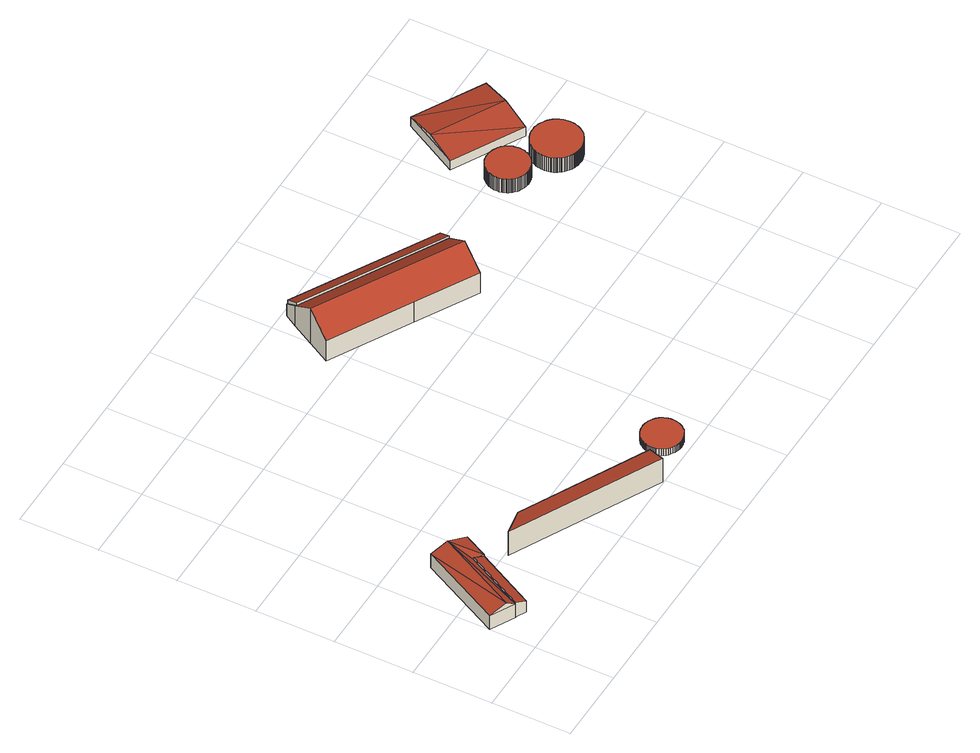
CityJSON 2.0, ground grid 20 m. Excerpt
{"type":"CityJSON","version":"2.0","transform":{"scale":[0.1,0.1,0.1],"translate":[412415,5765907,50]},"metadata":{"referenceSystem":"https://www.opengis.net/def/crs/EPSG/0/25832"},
"CityObjects":{
"building1":{"type":"Building","attributes":{"Gemeindeschluessel":"05570044","Geometrietyp2DReferenz":"3000","function":"51009_1610","roofType":"2100","measuredHeight":4.75},"geometry":[{"type":"Solid","lod":"2","boundaries":[[[[0,1,2,3]],[[4,5,1,0]],[[6,7,5,4]],[[3,2,7,6]],[[4,0,3,6]],[[1,5,7,2]]]],"semantics":{"surfaces":[{"type":"WallSurface"},{"type":"RoofSurface"},{"type":"GroundSurface"}],"values":[[0,0,0,0,1,2]]}}]},
"building2":{"type":"Building","attributes":{"Gemeindeschluessel":"05570044","Geometrietyp2DReferenz":"3000","function":"31001_2700","roofType":"5000","measuredHeight":5.76},"geometry":[{"type":"Solid","lod":"2","boundaries":[[[[8,9,10,11]],[[12,13,9,8]],[[14,15,13,12]],[[16,17,15,14]],[[18,19,17,16]],[[11,10,19,18]],[[14,12,20]],[[16,14,20]],[[18,16,20]],[[20,21,18]],[[21,20,8]],[[8,11,21]],[[18,21,11]],[[8,20,12]],[[9,13,15,17,19,10]]]],"semantics":{"surfaces":[{"type":"WallSurface"},{"type":"RoofSurface"},{"type":"GroundSurface"}],"values":[[0,0,0,0,0,0,1,1,1,1,1,1,0,0,2]]}}]},
"building3":{"type":"Building","attributes":{"Gemeindeschluessel":"05570044","Geometrietyp2DReferenz":"3000","function":"51009_1610","roofType":"2100","measuredHeight":7.36},"geometry":[{"type":"Solid","lod":"2","boundaries":[[[[22,23,24,25]],[[26,27,23,22]],[[28,29,27,26]],[[25,24,29,28]],[[26,22,25,28]],[[23,27,29,24]]]],"semantics":{"surfaces":[{"type":"WallSurface"},{"type":"RoofSurface"},{"type":"GroundSurface"}],"values":[[0,0,0,0,1,2]]}}]},
"building4":{"type":"Building","attributes":{"Gemeindeschluessel":"05570044","Geometrietyp2DReferenz":"3000","function":"51003_1201","roofType":"1000","measuredHeight":1.97},"geometry":[{"type":"Solid","lod":"2","boundaries":[[[[30,31,32,33]],[[34,35,31,30]],[[36,37,35,34]],[[38,39,37,36]],[[40,41,39,38]],[[42,43,41,40]],[[44,45,43,42]],[[46,47,45,44]],[[48,49,47,46]],[[50,51,49,48]],[[52,53,51,50]],[[54,55,53,52]],[[56,57,55,54]],[[58,59,57,56]],[[60,61,59,58]],[[62,63,61,60]],[[64,65,63,62]],[[66,67,65,64]],[[68,69,67,66]],[[70,71,69,68]],[[72,73,71,70]],[[74,75,73,72]],[[76,77,75,74]],[[78,79,77,76]],[[80,81,79,78]],[[82,83,81,80]],[[84,85,83,82]],[[86,87,85,84]],[[88,89,87,86]],[[90,91,89,88]],[[92,93,91,90]],[[94,95,93,92]],[[96,97,95,94]],[[98,99,97,96]],[[100,101,99,98]],[[102,103,101,100]],[[104,105,103,102]],[[106,107,105,104]],[[108,109,107,106]],[[110,111,109,108]],[[112,113,111,110]],[[114,115,113,112]],[[116,117,115,114]],[[118,119,117,116]],[[120,121,119,118]],[[122,123,121,120]],[[124,125,123,122]],[[126,127,125,124]],[[128,129,127,126]],[[130,131,129,128]],[[132,133,131,130]],[[134,135,133,132]],[[136,137,135,134]],[[138,139,137,136]],[[140,141,139,138]],[[142,143,141,140]],[[144,145,143,142]],[[146,147,145,144]],[[148,149,147,146]],[[150,151,149,148]],[[152,153,151,150]],[[154,155,153,152]],[[156,157,155,154]],[[158,159,157,156]],[[160,161,159,158]],[[162,163,161,160]],[[164,165,163,162]],[[166,167,165,164]],[[168,169,167,166]],[[170,171,169,168]],[[172,173,171,170]],[[174,175,173,172]],[[176,177,175,174]],[[178,179,177,176]],[[180,181,179,178]],[[182,183,181,180]],[[184,185,183,182]],[[186,187,185,184]],[[188,189,187,186]],[[190,191,189,188]],[[192,193,191,190]],[[33,32,193,192]],[[190,188,186,184,182,180,178,176,174,172,170,168,166,164,162,160,158,156,154,152,150,148,146,144,142,140,138,136,134,132,130,128,126,124,122,120,118,116,114,112,110,108,106,104,102,100,98,96,94,92,90,88,86,84,82,80,78,76,74,72,70,68,66,64,62,60,58,56,54,52,50,48,46,44,42,40,38,36,34,30,33,192]],[[31,35,37,39,41,43,45,47,49,51,53,55,57,59,61,63,65,67,69,71,73,75,77,79,81,83,85,87,89,91,93,95,97,99,101,103,105,107,109,111,113,115,117,119,121,123,125,127,129,131,133,135,137,139,141,143,145,147,149,151,153,155,157,159,161,163,165,167,169,171,173,175,177,179,181,183,185,187,189,191,193,32]]]],"semantics":{"surfaces":[{"type":"WallSurface"},{"type":"RoofSurface"},{"type":"GroundSurface"}],"values":[[0,0,0,0,0,0,0,0,0,0,0,0,0,0,0,0,0,0,0,0,0,0,0,0,0,0,0,0,0,0,0,0,0,0,0,0,0,0,0,0,0,0,0,0,0,0,0,0,0,0,0,0,0,0,0,0,0,0,0,0,0,0,0,0,0,0,0,0,0,0,0,0,0,0,0,0,0,0,0,0,0,0,1,2]]}}]},
"building5":{"type":"Building","attributes":{"Gemeindeschluessel":"05570044","Geometrietyp2DReferenz":"3000","function":"31001_2700","roofType":"3100","measuredHeight":11.06},"geometry":[{"type":"Solid","lod":"2","boundaries":[[[[194,195,196,197]],[[198,199,195,194]],[[200,201,199,198]],[[202,203,201,200]],[[204,205,203,202]],[[206,207,205,204]],[[208,209,207,206]],[[210,211,209,208]],[[212,213,211,210]],[[197,196,213,212]],[[206,204,202,200,198,194,208]],[[197,212,210,208,194]],[[195,199,201,203,205,207,209,211,213,196]]]],"semantics":{"surfaces":[{"type":"WallSurface"},{"type":"RoofSurface"},{"type":"GroundSurface"}],"values":[[0,0,0,0,0,0,0,0,0,0,1,1,2]]}}]},
"building6":{"type":"Building","attributes":{"Gemeindeschluessel":"05570044","Geometrietyp2DReferenz":"3000","function":"51009_1610","roofType":"2100","measuredHeight":7.02},"geometry":[{"type":"Solid","lod":"2","boundaries":[[[[214,207,215,216]],[[217,205,207,214]],[[218,203,205,217]],[[216,215,203,218]],[[217,214,216,218]],[[207,205,203,215]]]],"semantics":{"surfaces":[{"type":"WallSurface"},{"type":"RoofSurface"},{"type":"GroundSurface"}],"values":[[0,0,0,0,1,2]]}}]},
"building7":{"type":"Building","attributes":{"Gemeindeschluessel":"05570044","Geometrietyp2DReferenz":"3000","function":"51003_1201","roofType":"1000","measuredHeight":4.12},"geometry":[{"type":"Solid","lod":"2","boundaries":[[[[219,220,221,222]],[[223,224,220,219]],[[225,226,224,223]],[[227,228,226,225]],[[229,230,228,227]],[[231,232,230,229]],[[233,234,232,231]],[[235,236,234,233]],[[237,238,236,235]],[[239,240,238,237]],[[241,242,240,239]],[[243,244,242,241]],[[245,246,244,243]],[[247,248,246,245]],[[249,250,248,247]],[[251,252,250,249]],[[253,254,252,251]],[[255,256,254,253]],[[257,258,256,255]],[[259,260,258,257]],[[261,262,260,259]],[[263,264,262,261]],[[265,266,264,263]],[[267,268,266,265]],[[269,270,268,267]],[[271,272,270,269]],[[273,274,272,271]],[[275,276,274,273]],[[277,278,276,275]],[[279,280,278,277]],[[281,282,280,279]],[[283,284,282,281]],[[285,286,284,283]],[[287,288,286,285]],[[289,290,288,287]],[[291,292,290,289]],[[293,294,292,291]],[[295,296,294,293]],[[297,298,296,295]],[[299,300,298,297]],[[301,302,300,299]],[[303,304,302,301]],[[305,306,304,303]],[[307,308,306,305]],[[309,310,308,307]],[[311,312,310,309]],[[313,314,312,311]],[[315,316,314,313]],[[317,318,316,315]],[[319,320,318,317]],[[321,322,320,319]],[[323,324,322,321]],[[325,326,324,323]],[[327,328,326,325]],[[329,330,328,327]],[[331,332,330,329]],[[333,334,332,331]],[[335,336,334,333]],[[337,338,336,335]],[[339,340,338,337]],[[341,342,340,339]],[[343,344,342,341]],[[345,346,344,343]],[[347,348,346,345]],[[349,350,348,347]],[[351,352,350,349]],[[353,354,352,351]],[[355,356,354,353]],[[357,358,356,355]],[[359,360,358,357]],[[361,362,360,359]],[[363,364,362,361]],[[365,366,364,363]],[[367,368,366,365]],[[369,370,368,367]],[[371,372,370,369]],[[373,374,372,371]],[[375,376,374,373]],[[377,378,376,375]],[[379,380,378,377]],[[381,382,380,379]],[[383,384,382,381]],[[385,386,384,383]],[[387,388,386,385]],[[389,390,388,387]],[[391,392,390,389]],[[393,394,392,391]],[[222,221,394,393]],[[391,389,387,385,383,381,379,377,375,373,371,369,367,365,363,361,359,357,355,353,351,349,347,345,343,341,339,337,335,333,331,329,327,325,323,321,319,317,315,313,311,309,307,305,303,301,299,297,295,293,291,289,287,285,283,281,279,277,275,273,271,269,267,265,263,261,259,257,255,253,251,249,247,245,243,241,239,237,235,233,231,229,227,225,223,219,222,393]],[[220,224,226,228,230,232,234,236,238,240,242,244,246,248,250,252,254,256,258,260,262,264,266,268,270,272,274,276,278,280,282,284,286,288,290,292,294,296,298,300,302,304,306,308,310,312,314,316,318,320,322,324,326,328,330,332,334,336,338,340,342,344,346,348,350,352,354,356,358,360,362,364,366,368,370,372,374,376,378,380,382,384,386,388,390,392,394,221]]]],"semantics":{"surfaces":[{"type":"WallSurface"},{"type":"RoofSurface"},{"type":"GroundSurface"}],"values":[[0,0,0,0,0,0,0,0,0,0,0,0,0,0,0,0,0,0,0,0,0,0,0,0,0,0,0,0,0,0,0,0,0,0,0,0,0,0,0,0,0,0,0,0,0,0,0,0,0,0,0,0,0,0,0,0,0,0,0,0,0,0,0,0,0,0,0,0,0,0,0,0,0,0,0,0,0,0,0,0,0,0,0,0,0,0,0,0,1,2]]}}]},
"building8":{"type":"Building","attributes":{"Gemeindeschluessel":"05570044","Geometrietyp2DReferenz":"3000","function":"51003_1201","roofType":"1000","measuredHeight":4.47},"geometry":[{"type":"Solid","lod":"2","boundaries":[[[[395,396,397,398]],[[399,400,396,395]],[[401,402,400,399]],[[403,404,402,401]],[[405,406,404,403]],[[407,408,406,405]],[[409,410,408,407]],[[411,412,410,409]],[[413,414,412,411]],[[415,416,414,413]],[[417,418,416,415]],[[419,420,418,417]],[[421,422,420,419]],[[423,424,422,421]],[[425,426,424,423]],[[427,428,426,425]],[[429,430,428,427]],[[431,432,430,429]],[[433,434,432,431]],[[435,436,434,433]],[[437,438,436,435]],[[439,440,438,437]],[[441,442,440,439]],[[443,444,442,441]],[[445,446,444,443]],[[447,448,446,445]],[[449,450,448,447]],[[451,452,450,449]],[[453,454,452,451]],[[455,456,454,453]],[[457,458,456,455]],[[459,460,458,457]],[[461,462,460,459]],[[463,464,462,461]],[[465,466,464,463]],[[467,468,466,465]],[[469,470,468,467]],[[471,472,470,469]],[[473,474,472,471]],[[475,476,474,473]],[[477,478,476,475]],[[479,480,478,477]],[[481,482,480,479]],[[483,484,482,481]],[[485,486,484,483]],[[487,488,486,485]],[[489,490,488,487]],[[491,492,490,489]],[[493,494,492,491]],[[495,496,494,493]],[[497,498,496,495]],[[499,500,498,497]],[[501,502,500,499]],[[503,504,502,501]],[[505,506,504,503]],[[507,508,506,505]],[[509,510,508,507]],[[511,512,510,509]],[[513,514,512,511]],[[515,516,514,513]],[[517,518,516,515]],[[519,520,518,517]],[[521,522,520,519]],[[523,524,522,521]],[[525,526,524,523]],[[527,528,526,525]],[[529,530,528,527]],[[531,532,530,529]],[[533,534,532,531]],[[535,536,534,533]],[[537,538,536,535]],[[539,540,538,537]],[[541,542,540,539]],[[543,544,542,541]],[[545,546,544,543]],[[547,548,546,545]],[[549,550,548,547]],[[551,552,550,549]],[[553,554,552,551]],[[555,556,554,553]],[[557,558,556,555]],[[559,560,558,557]],[[561,562,560,559]],[[563,564,562,561]],[[565,566,564,563]],[[567,568,566,565]],[[569,570,568,567]],[[571,572,570,569]],[[573,574,572,571]],[[575,576,574,573]],[[577,578,576,575]],[[579,580,578,577]],[[581,582,580,579]],[[583,584,582,581]],[[585,586,584,583]],[[587,588,586,585]],[[589,590,588,587]],[[398,397,590,589]],[[587,585,583,581,579,577,575,573,571,569,567,565,563,561,559,557,555,553,551,549,547,545,543,541,539,537,535,533,531,529,527,525,523,521,519,517,515,513,511,509,507,505,503,501,499,497,495,493,491,489,487,485,483,481,479,477,475,473,471,469,467,465,463,461,459,457,455,453,451,449,447,445,443,441,439,437,435,433,431,429,427,425,423,421,419,417,415,413,411,409,407,405,403,401,399,395,398,589]],[[396,400,402,404,406,408,410,412,414,416,418,420,422,424,426,428,430,432,434,436,438,440,442,444,446,448,450,452,454,456,458,460,462,464,466,468,470,472,474,476,478,480,482,484,486,488,490,492,494,496,498,500,502,504,506,508,510,512,514,516,518,520,522,524,526,528,530,532,534,536,538,540,542,544,546,548,550,552,554,556,558,560,562,564,566,568,570,572,574,576,578,580,582,584,586,588,590,397]]]],"semantics":{"surfaces":[{"type":"WallSurface"},{"type":"RoofSurface"},{"type":"GroundSurface"}],"values":[[0,0,0,0,0,0,0,0,0,0,0,0,0,0,0,0,0,0,0,0,0,0,0,0,0,0,0,0,0,0,0,0,0,0,0,0,0,0,0,0,0,0,0,0,0,0,0,0,0,0,0,0,0,0,0,0,0,0,0,0,0,0,0,0,0,0,0,0,0,0,0,0,0,0,0,0,0,0,0,0,0,0,0,0,0,0,0,0,0,0,0,0,0,0,0,0,0,0,1,2]]}}]},
"building9":{"type":"Building","attributes":{"Gemeindeschluessel":"05570044","Geometrietyp2DReferenz":"3000","function":"31001_2700","roofType":"3100","measuredHeight":4.22},"geometry":[{"type":"Solid","lod":"2","boundaries":[[[[591,592,593,594]],[[595,596,592,591]],[[597,598,596,595]],[[594,593,598,597]],[[591,599,595]],[[597,600,594]],[[594,600,599]],[[599,591,594]],[[600,597,595]],[[595,599,600]],[[592,596,598,593]]]],"semantics":{"surfaces":[{"type":"WallSurface"},{"type":"RoofSurface"},{"type":"GroundSurface"}],"values":[[0,0,0,0,0,0,1,1,1,1,2]]}}]}
},
"vertices":[
[63,84,49],[63,84,2],[88,71,2],[88,71,38],[141,234,50],[141,234,2],[166,221,38],[166,221,2],
[110,326,43],[110,326,1],[2,116,1],[2,116,43],[197,281,43],[197,281,1],[166,221,43],[166,221,1],[141,234,43],[141,234,1],[63,84,43],[63,84,1],[151,305,59],[43,95,59],
[302,210,62],[302,210,2],[225,192,2],[225,192,76],[617,48,62],[617,48,2],[594,2,76],[594,2,2],
[758,53,22],[758,53,2],[759,58,2],[759,58,22],[756,48,22],[756,48,2],[754,44,22],[754,44,2],[752,40,22],[752,40,2],[749,37,22],[749,37,2],[746,34,22],[746,34,2],[744,31,22],[744,31,2],[741,29,22],[741,29,2],[738,27,22],[738,27,2],[735,25,22],[735,25,2],[733,24,22],[733,24,2],[730,23,22],[730,23,2],[727,21,22],[727,21,2],[724,21,22],[724,21,2],[721,20,22],[721,20,2],[718,19,22],[718,19,2],[714,19,22],[714,19,2],[710,18,22],[710,18,2],[706,19,22],[706,19,2],[702,19,22],[702,19,2],[698,20,22],[698,20,2],[693,21,22],[693,21,2],[689,23,22],[689,23,2],[685,26,22],[685,26,2],[680,29,22],[680,29,2],[676,32,22],[676,32,2],[672,36,22],[672,36,2],[669,41,22],[669,41,2],[666,45,22],[666,45,2],[664,50,22],[664,50,2],[662,56,22],[662,56,2],[662,58,22],[662,58,2],[661,61,22],[661,61,2],[661,65,22],[661,65,2],[661,69,22],[661,69,2],[661,73,22],[661,73,2],[661,76,22],[661,76,2],[662,80,22],[662,80,2],[663,83,22],[663,83,2],[664,86,22],[664,86,2],[665,88,22],[665,88,2],[666,91,22],[666,91,2],[668,94,22],[668,94,2],[670,96,22],[670,96,2],[672,99,22],[672,99,2],[674,102,22],[674,102,2],[677,105,22],[677,105,2],[680,107,22],[680,107,2],[683,110,22],[683,110,2],[685,111,22],[685,111,2],[687,112,22],[687,112,2],[690,114,22],[690,114,2],[694,115,22],[694,115,2],[697,116,22],[697,116,2],[700,117,22],[700,117,2],[703,117,22],[703,117,2],[705,117,22],[705,117,2],[708,118,22],[708,118,2],[712,118,22],[712,118,2],[715,117,22],[715,117,2],[719,117,22],[719,117,2],[721,117,22],[721,117,2],[723,116,22],[723,116,2],[726,115,22],[726,115,2],[730,114,22],[730,114,2],[733,112,22],[733,112,2],[735,111,22],[735,111,2],[738,109,22],[738,109,2],[740,108,22],[740,108,2],[742,106,22],[742,106,2],[745,104,22],[745,104,2],[747,101,22],[747,101,2],[750,98,22],[750,98,2],[751,97,22],[751,97,2],[752,95,22],[752,95,2],[755,90,22],[755,90,2],[757,85,22],[757,85,2],[759,79,22],[759,79,2],[760,74,22],[760,74,2],[760,68,22],[760,68,2],[760,63,22],[760,63,2],
[596,898,115],[596,898,5],[564,841,5],[564,841,68],[628,955,68],[628,955,5],[647,987,41],[647,987,5],[650,986,41],[650,986,5],[631,953,68],[631,953,5],[980,758,68],[980,758,5],[948,701,115],[948,701,5],[917,644,68],[917,644,5],[766,729,68],[766,729,5],
[980,758,75],[999,791,5],[999,791,52],[631,953,75],[650,986,52],
[1210,757,55],[1210,757,13],[1211,753,13],[1211,753,55],[1210,761,55],[1210,761,13],[1210,765,55],[1210,765,13],[1210,770,55],[1210,770,13],[1211,774,55],[1211,774,13],[1212,779,55],[1212,779,13],[1214,784,55],[1214,784,13],[1214,786,55],[1214,786,13],[1215,788,55],[1215,788,13],[1218,792,55],[1218,792,13],[1221,796,55],[1221,796,13],[1224,800,55],[1224,800,13],[1227,803,55],[1227,803,13],[1230,806,55],[1230,806,13],[1233,808,55],[1233,808,13],[1237,810,55],[1237,810,13],[1240,812,55],[1240,812,13],[1243,814,55],[1243,814,13],[1246,815,55],[1246,815,13],[1250,816,55],[1250,816,13],[1252,816,55],[1252,816,13],[1255,817,55],[1255,817,13],[1259,817,55],[1259,817,13],[1262,817,55],[1262,817,13],[1265,817,55],[1265,817,13],[1269,817,55],[1269,817,13],[1273,816,55],[1273,816,13],[1277,815,55],[1277,815,13],[1281,814,55],[1281,814,13],[1285,812,55],[1285,812,13],[1289,810,55],[1289,810,13],[1294,807,55],[1294,807,13],[1298,804,55],[1298,804,13],[1299,803,55],[1299,803,13],[1302,800,55],[1302,800,13],[1305,797,55],[1305,797,13],[1307,793,55],[1307,793,13],[1309,790,55],[1309,790,13],[1311,786,55],[1311,786,13],[1313,783,55],[1313,783,13],[1314,779,55],[1314,779,13],[1314,776,55],[1314,776,13],[1315,773,55],[1315,773,13],[1315,770,55],[1315,770,13],[1316,767,55],[1316,767,13],[1316,764,55],[1316,764,13],[1316,761,55],[1316,761,13],[1315,757,55],[1315,757,13],[1315,753,55],[1315,753,13],[1314,750,55],[1314,750,13],[1312,746,55],[1312,746,13],[1311,742,55],[1311,742,13],[1309,738,55],[1309,738,13],[1307,735,55],[1307,735,13],[1305,732,55],[1305,732,13],[1302,729,55],[1302,729,13],[1299,726,55],[1299,726,13],[1297,724,55],[1297,724,13],[1294,721,55],[1294,721,13],[1291,720,55],[1291,720,13],[1288,718,55],[1288,718,13],[1286,717,55],[1286,717,13],[1283,715,55],[1283,715,13],[1280,714,55],[1280,714,13],[1277,713,55],[1277,713,13],[1273,713,55],[1273,713,13],[1270,712,55],[1270,712,13],[1266,712,55],[1266,712,13],[1262,711,55],[1262,711,13],[1259,712,55],[1259,712,13],[1257,712,55],[1257,712,13],[1251,713,55],[1251,713,13],[1247,714,55],[1247,714,13],[1242,716,55],[1242,716,13],[1238,718,55],[1238,718,13],[1234,720,55],[1234,720,13],[1231,722,55],[1231,722,13],[1228,725,55],[1228,725,13],[1225,727,55],[1225,727,13],[1223,730,55],[1223,730,13],[1221,732,55],[1221,732,13],[1219,735,55],[1219,735,13],[1217,737,55],[1217,737,13],[1216,740,55],[1216,740,13],[1215,743,55],[1215,743,13],[1213,746,55],[1213,746,13],[1212,749,55],[1212,749,13],
[1439,694,59],[1439,694,14],[1440,697,14],[1440,697,59],[1439,691,59],[1439,691,14],[1438,688,59],[1438,688,14],[1437,684,59],[1437,684,14],[1436,681,59],[1436,681,14],[1434,677,59],[1434,677,14],[1432,674,59],[1432,674,14],[1430,670,59],[1430,670,14],[1427,666,59],[1427,666,14],[1424,662,59],[1424,662,14],[1421,659,59],[1421,659,14],[1417,656,59],[1417,656,14],[1412,652,59],[1412,652,14],[1408,650,59],[1408,650,14],[1402,647,59],[1402,647,14],[1398,646,59],[1398,646,14],[1396,645,59],[1396,645,14],[1392,644,59],[1392,644,14],[1387,643,59],[1387,643,14],[1383,642,59],[1383,642,14],[1379,642,59],[1379,642,14],[1375,642,59],[1375,642,14],[1371,643,59],[1371,643,14],[1367,643,59],[1367,643,14],[1364,644,59],[1364,644,14],[1361,645,59],[1361,645,14],[1358,646,59],[1358,646,14],[1355,647,59],[1355,647,14],[1351,648,59],[1351,648,14],[1348,650,59],[1348,650,14],[1345,652,59],[1345,652,14],[1341,655,59],[1341,655,14],[1338,657,59],[1338,657,14],[1335,660,59],[1335,660,14],[1331,664,59],[1331,664,14],[1330,666,59],[1330,666,14],[1328,669,59],[1328,669,14],[1326,672,59],[1326,672,14],[1324,674,59],[1324,674,14],[1323,677,59],[1323,677,14],[1321,680,59],[1321,680,14],[1320,684,59],[1320,684,14],[1319,686,59],[1319,686,14],[1318,691,59],[1318,691,14],[1317,696,59],[1317,696,14],[1317,701,59],[1317,701,14],[1317,706,59],[1317,706,14],[1317,710,59],[1317,710,14],[1318,714,59],[1318,714,14],[1318,718,59],[1318,718,14],[1319,722,59],[1319,722,14],[1320,725,59],[1320,725,14],[1322,728,59],[1322,728,14],[1323,731,59],[1323,731,14],[1325,734,59],[1325,734,14],[1326,737,59],[1326,737,14],[1328,740,59],[1328,740,14],[1331,743,59],[1331,743,14],[1333,746,59],[1333,746,14],[1336,749,59],[1336,749,14],[1339,752,59],[1339,752,14],[1343,754,59],[1343,754,14],[1347,757,59],[1347,757,14],[1351,759,59],[1351,759,14],[1356,761,59],[1356,761,14],[1359,762,59],[1359,762,14],[1362,763,59],[1362,763,14],[1365,764,59],[1365,764,14],[1368,765,59],[1368,765,14],[1371,765,59],[1371,765,14],[1375,765,59],[1375,765,14],[1378,765,59],[1378,765,14],[1380,765,59],[1380,765,14],[1384,765,59],[1384,765,14],[1388,765,59],[1388,765,14],[1391,764,59],[1391,764,14],[1395,763,59],[1395,763,14],[1398,762,59],[1398,762,14],[1401,761,59],[1401,761,14],[1404,760,59],[1404,760,14],[1407,758,59],[1407,758,14],[1410,756,59],[1410,756,14],[1414,754,59],[1414,754,14],[1415,753,59],[1415,753,14],[1419,750,59],[1419,750,14],[1423,746,59],[1423,746,14],[1427,742,59],[1427,742,14],[1430,738,59],[1430,738,14],[1432,734,59],[1432,734,14],[1435,729,59],[1435,729,14],[1436,725,59],[1436,725,14],[1438,720,59],[1438,720,14],[1439,716,59],[1439,716,14],[1439,712,59],[1439,712,14],[1440,708,59],[1440,708,14],[1440,704,59],[1440,704,14],[1440,701,59],[1440,701,14],
[1217,886,42],[1217,886,14],[1392,790,14],[1392,790,42],[1296,1030,42],[1296,1030,14],[1470,934,42],[1470,934,14],[1256,958,56],[1431,862,56]
]}
